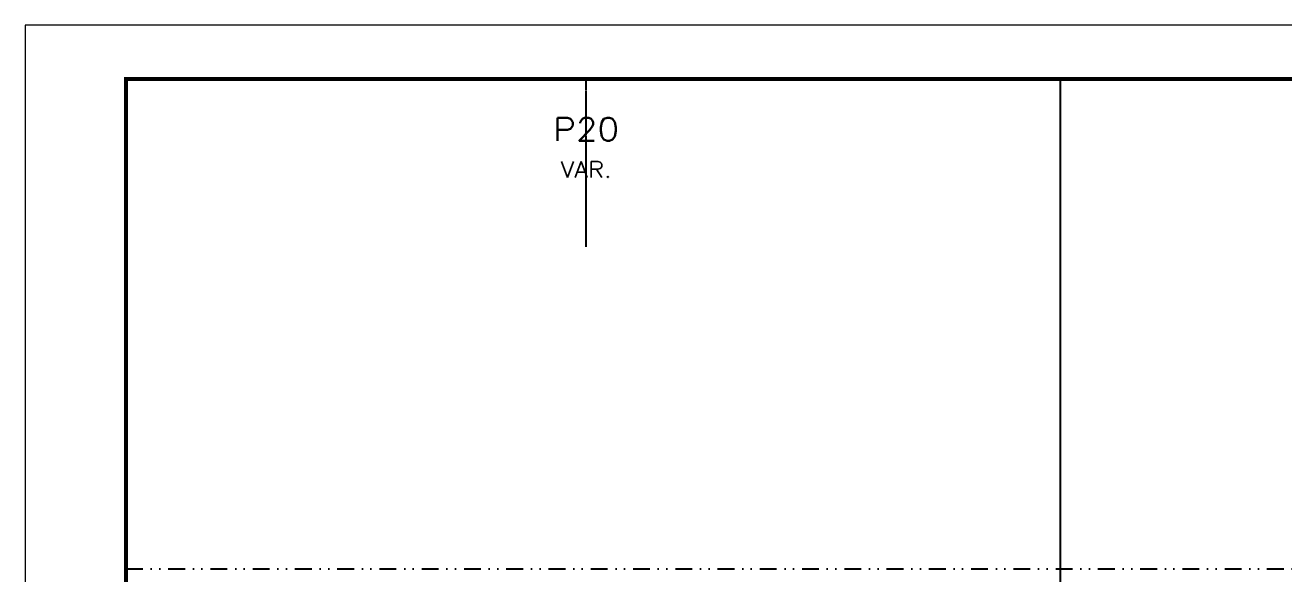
# Model space of a CAD drawing. Extents: x 14400 to 27878, y -21631 to 6985.
# Drawn here: x 14400 to 15337, y -15247 to -14838 of the extents above; entities that cross this region are included whole.
import ezdxf
from ezdxf.enums import TextEntityAlignment as Align

# ---------------------------------------------------------------- set-up
doc = ezdxf.new("R2010")
doc.units = 0
for name, pattern in [('DASHED', [0.75, 0.5, -0.25]), ('DIVIDE2', [0.625, 0.25, -0.125, 0, -0.125, 0, -0.125]), ('HIDDEN', [0.375, 0.25, -0.125])]:
    doc.linetypes.add(name, pattern=pattern)
for name, color, linetype in [('COTA', 241, 'Continuous'), ('Nível', 160, 'Continuous'), ('Texto de Titulo', 7, 'Continuous'), ('Texto Qtd Sarr', 242, 'Continuous')]:
    doc.layers.add(name, color=color, linetype=linetype)
for name, color, linetype, lineweight in [('Folhas', 255, 'Continuous', 9), ('SARRAFO DE PRESSAO', 251, 'DASHED', 9), ('Texto Seção', 7, 'Continuous', 15)]:
    doc.layers.add(name, color=color, linetype=linetype, lineweight=lineweight)
doc.styles.add('ROMANS', font='romans.shx')

# ---------------------------------------------------------------- blocks, each defined once
blk = doc.blocks.new('9999999999')
at = {"layer": 'Folhas'}
blk.add_lwpolyline([(98138.98, 34190.21), (99623.98, 34190.21), (99623.98, 35240.21), (98138.98, 35240.21)], close=True, dxfattribs=at)
at = {"layer": 'Folhas', "color": 30, "const_width": 3}
blk.add_lwpolyline([(98213.98, 34230.21), (99583.98, 34230.21), (99583.98, 35200.21), (98213.98, 35200.21)], close=True, dxfattribs=at)
blk = doc.blocks.new('titulo1')
at = {"layer": 'Defpoints', "color": 252, "linetype": 'HIDDEN', "ltscale": 2}
blk.add_line((0, 0), (0, 125), dxfattribs=at)
at = {"layer": 'Defpoints', "style": 'ROMANS', "oblique": 15}
blk.add_attdef('FOLHA', text='', height=10, dxfattribs=at).set_placement((0, 15.58), align=Align.MIDDLE_CENTER)
at = {"layer": 'Texto Qtd Sarr', "color": 3, "style": 'ROMANS', "oblique": 15}
for tag, height, p in [('TITULO', 17, (0, 71.45)), ('SEÇÃO', 12, (0, 41.55))]:
    blk.add_attdef(tag, text='', height=height, dxfattribs=at).set_placement(p, align=Align.MIDDLE_CENTER)

msp = doc.modelspace()

# ---------------------------------------------------------------- linework, layer by layer
at = {"layer": 'COTA'}
msp.add_line((15170.19, -14878.2), (15170.19, -15648.96), dxfattribs=at)
at = {"layer": 'Nível', "color": 4, "linetype": 'DIVIDE2', "ltscale": 50}
msp.add_line((14474.97, -15242.92), (15844.97, -15242.92), dxfattribs=at)

# ---------------------------------------------------------------- block references
at = {"layer": 'SARRAFO DE PRESSAO', "color": 6, "linetype": 'ByBlock'}
msp.add_blockref('9999999999', (-83739.01, -50078.4), dxfattribs=at)
at = {"layer": 'Texto Seção'}
ref = msp.add_blockref('titulo1', (14817.47, -15003.2), dxfattribs=at)
ref.add_attrib('TITULO', 'P20', dxfattribs={"layer": 'Texto de Titulo', "color": 7, "height": 17, "style": 'ROMANS', "width": 1.1}).set_placement((14817.47, -14915.7), align=Align.MIDDLE_CENTER)
ref.add_attrib('SEÇÃO', 'VAR.', dxfattribs={"layer": 'Texto de Titulo', "color": 7, "height": 12, "style": 'ROMANS', "width": 1.1}).set_placement((14817.47, -14945.7), align=Align.MIDDLE_CENTER)

doc.saveas('drawing.dxf')
